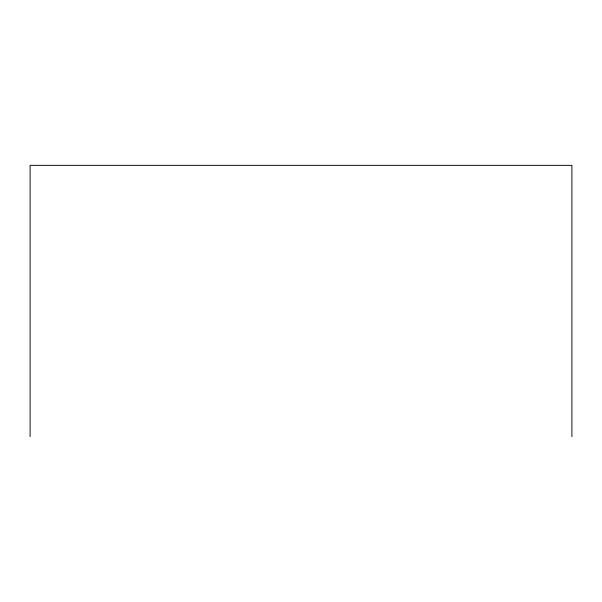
<?xml version="1.0" encoding="UTF-8"?>
<svg xmlns="http://www.w3.org/2000/svg" width="602" height="602" viewBox="0 0 602 602"><rect width="100%" height="100%" fill="white"/><g stroke="black" fill="none" stroke-linecap="round" stroke-linejoin="round"><path stroke-width="0.9" d="M571.9 436.646L571.9 165.354L30.1 165.354L30.1 436.646"/></g></svg>
